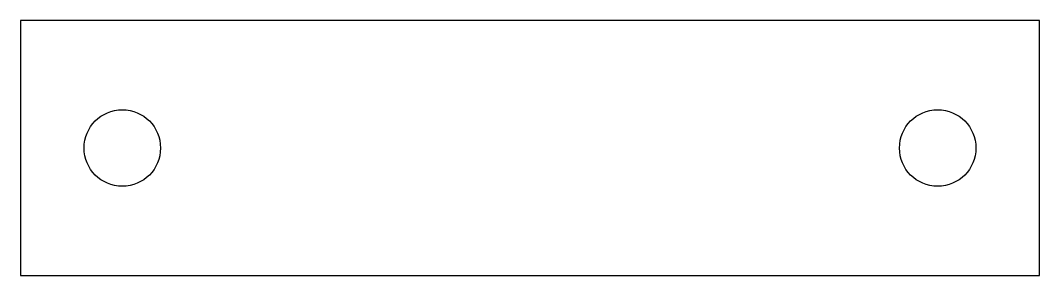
# Model space of a CAD drawing. Header units: millimetres. Extents: x -50 to 50, y -12 to 12.
import ezdxf

# ---------------------------------------------------------------- set-up
doc = ezdxf.new("R2010")
doc.units = ezdxf.units.MM

msp = doc.modelspace()

# ---------------------------------------------------------------- linework, layer by layer
at = {"color": 7, "linetype": 'Continuous', "lineweight": 25}
for p, q in [((-50, 12.5), (-50, -12.5)), ((50, 12.5), (-50, 12.5)), ((50, -12.5), (50, 12.5)), ((-50, -12.5), (50, -12.5))]:
    msp.add_line(p, q, dxfattribs=at)
for centre in [(-40, 0), (40, 0)]:
    msp.add_circle(centre, 3.75, dxfattribs=at)

doc.saveas('drawing.dxf')
